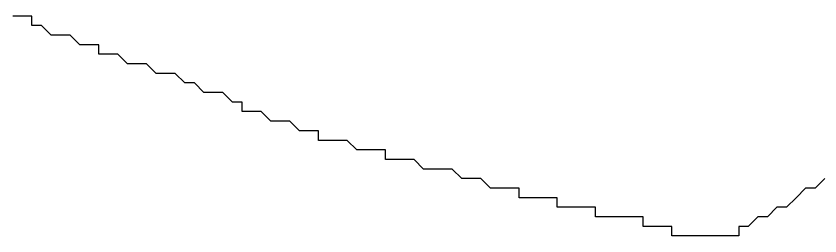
# Model space of a CAD drawing. Extents: x -79.2 to -65.2, y 32.5 to 44.8.
# Drawn here: x -69.587 to -68.745, y 42.57 to 42.8 of the extents above; entities that cross this region are included whole.
import ezdxf

# ---------------------------------------------------------------- set-up
doc = ezdxf.new("R2010")
doc.units = 0

msp = doc.modelspace()

# ---------------------------------------------------------------- linework, layer by layer
at = {"layer": '0FINSTR_G'}
msp.add_lwpolyline([(-68.74, 42.63), (-68.75, 42.62), (-68.75, 42.62), (-68.76, 42.62), (-68.77, 42.61), (-68.77, 42.61), (-68.77, 42.61), (-68.78, 42.6), (-68.78, 42.6), (-68.79, 42.6), (-68.79, 42.6), (-68.8, 42.59), (-68.8, 42.59), (-68.81, 42.59), (-68.82, 42.58), (-68.82, 42.58), (-68.82, 42.58), (-68.83, 42.58), (-68.83, 42.57), (-68.84, 42.57), (-68.84, 42.57), (-68.85, 42.57), (-68.85, 42.57), (-68.86, 42.57), (-68.86, 42.57), (-68.86, 42.57), (-68.87, 42.57), (-68.87, 42.57), (-68.88, 42.57), (-68.88, 42.57), (-68.89, 42.57), (-68.89, 42.57), (-68.9, 42.57), (-68.9, 42.58), (-68.9, 42.58), (-68.9, 42.58), (-68.91, 42.58), (-68.91, 42.58), (-68.92, 42.58), (-68.92, 42.58), (-68.92, 42.58), (-68.92, 42.58), (-68.93, 42.58), (-68.93, 42.59), (-68.94, 42.59), (-68.95, 42.59), (-68.96, 42.59), (-68.96, 42.59), (-68.97, 42.59), (-68.97, 42.59), (-68.98, 42.59), (-68.98, 42.6), (-68.99, 42.6), (-68.99, 42.6), (-69, 42.6), (-69.01, 42.6), (-69.02, 42.6), (-69.02, 42.61), (-69.03, 42.61), (-69.03, 42.61), (-69.04, 42.61), (-69.04, 42.61), (-69.05, 42.61), (-69.06, 42.61), (-69.06, 42.62), (-69.07, 42.62), (-69.08, 42.62), (-69.08, 42.62), (-69.09, 42.62), (-69.09, 42.62), (-69.1, 42.63), (-69.1, 42.63), (-69.11, 42.63), (-69.11, 42.63), (-69.12, 42.63), (-69.13, 42.64), (-69.14, 42.64), (-69.14, 42.64), (-69.14, 42.64), (-69.15, 42.64), (-69.16, 42.64), (-69.17, 42.65), (-69.17, 42.65), (-69.18, 42.65), (-69.18, 42.65), (-69.18, 42.65), (-69.19, 42.65), (-69.19, 42.65), (-69.2, 42.65), (-69.2, 42.66), (-69.21, 42.66), (-69.22, 42.66), (-69.22, 42.66), (-69.22, 42.66), (-69.23, 42.66), (-69.23, 42.66), (-69.24, 42.67), (-69.24, 42.67), (-69.24, 42.67), (-69.24, 42.67), (-69.25, 42.67), (-69.26, 42.67), (-69.26, 42.67), (-69.27, 42.67), (-69.27, 42.68), (-69.28, 42.68), (-69.29, 42.68), (-69.29, 42.68), (-69.3, 42.69), (-69.31, 42.69), (-69.31, 42.69), (-69.31, 42.69), (-69.32, 42.69), (-69.32, 42.69), (-69.33, 42.7), (-69.33, 42.7), (-69.33, 42.7), (-69.33, 42.7), (-69.34, 42.7), (-69.34, 42.7), (-69.34, 42.7), (-69.35, 42.7), (-69.35, 42.71), (-69.36, 42.71), (-69.36, 42.71), (-69.37, 42.72), (-69.37, 42.72), (-69.38, 42.72), (-69.38, 42.72), (-69.38, 42.72), (-69.39, 42.72), (-69.39, 42.72), (-69.4, 42.73), (-69.41, 42.73), (-69.41, 42.73), (-69.42, 42.74), (-69.43, 42.74), (-69.43, 42.74), (-69.44, 42.74), (-69.44, 42.74), (-69.45, 42.75), (-69.45, 42.75), (-69.46, 42.75), (-69.46, 42.75), (-69.47, 42.75), (-69.47, 42.75), (-69.48, 42.76), (-69.48, 42.76), (-69.49, 42.76), (-69.49, 42.76), (-69.5, 42.76), (-69.5, 42.76), (-69.5, 42.77), (-69.51, 42.77), (-69.52, 42.77), (-69.52, 42.77), (-69.53, 42.78), (-69.53, 42.78), (-69.54, 42.78), (-69.54, 42.78), (-69.55, 42.78), (-69.56, 42.79), (-69.56, 42.79), (-69.57, 42.79), (-69.57, 42.79), (-69.57, 42.8), (-69.58, 42.8), (-69.58, 42.8), (-69.59, 42.8)], dxfattribs=at)

doc.saveas('drawing.dxf')
